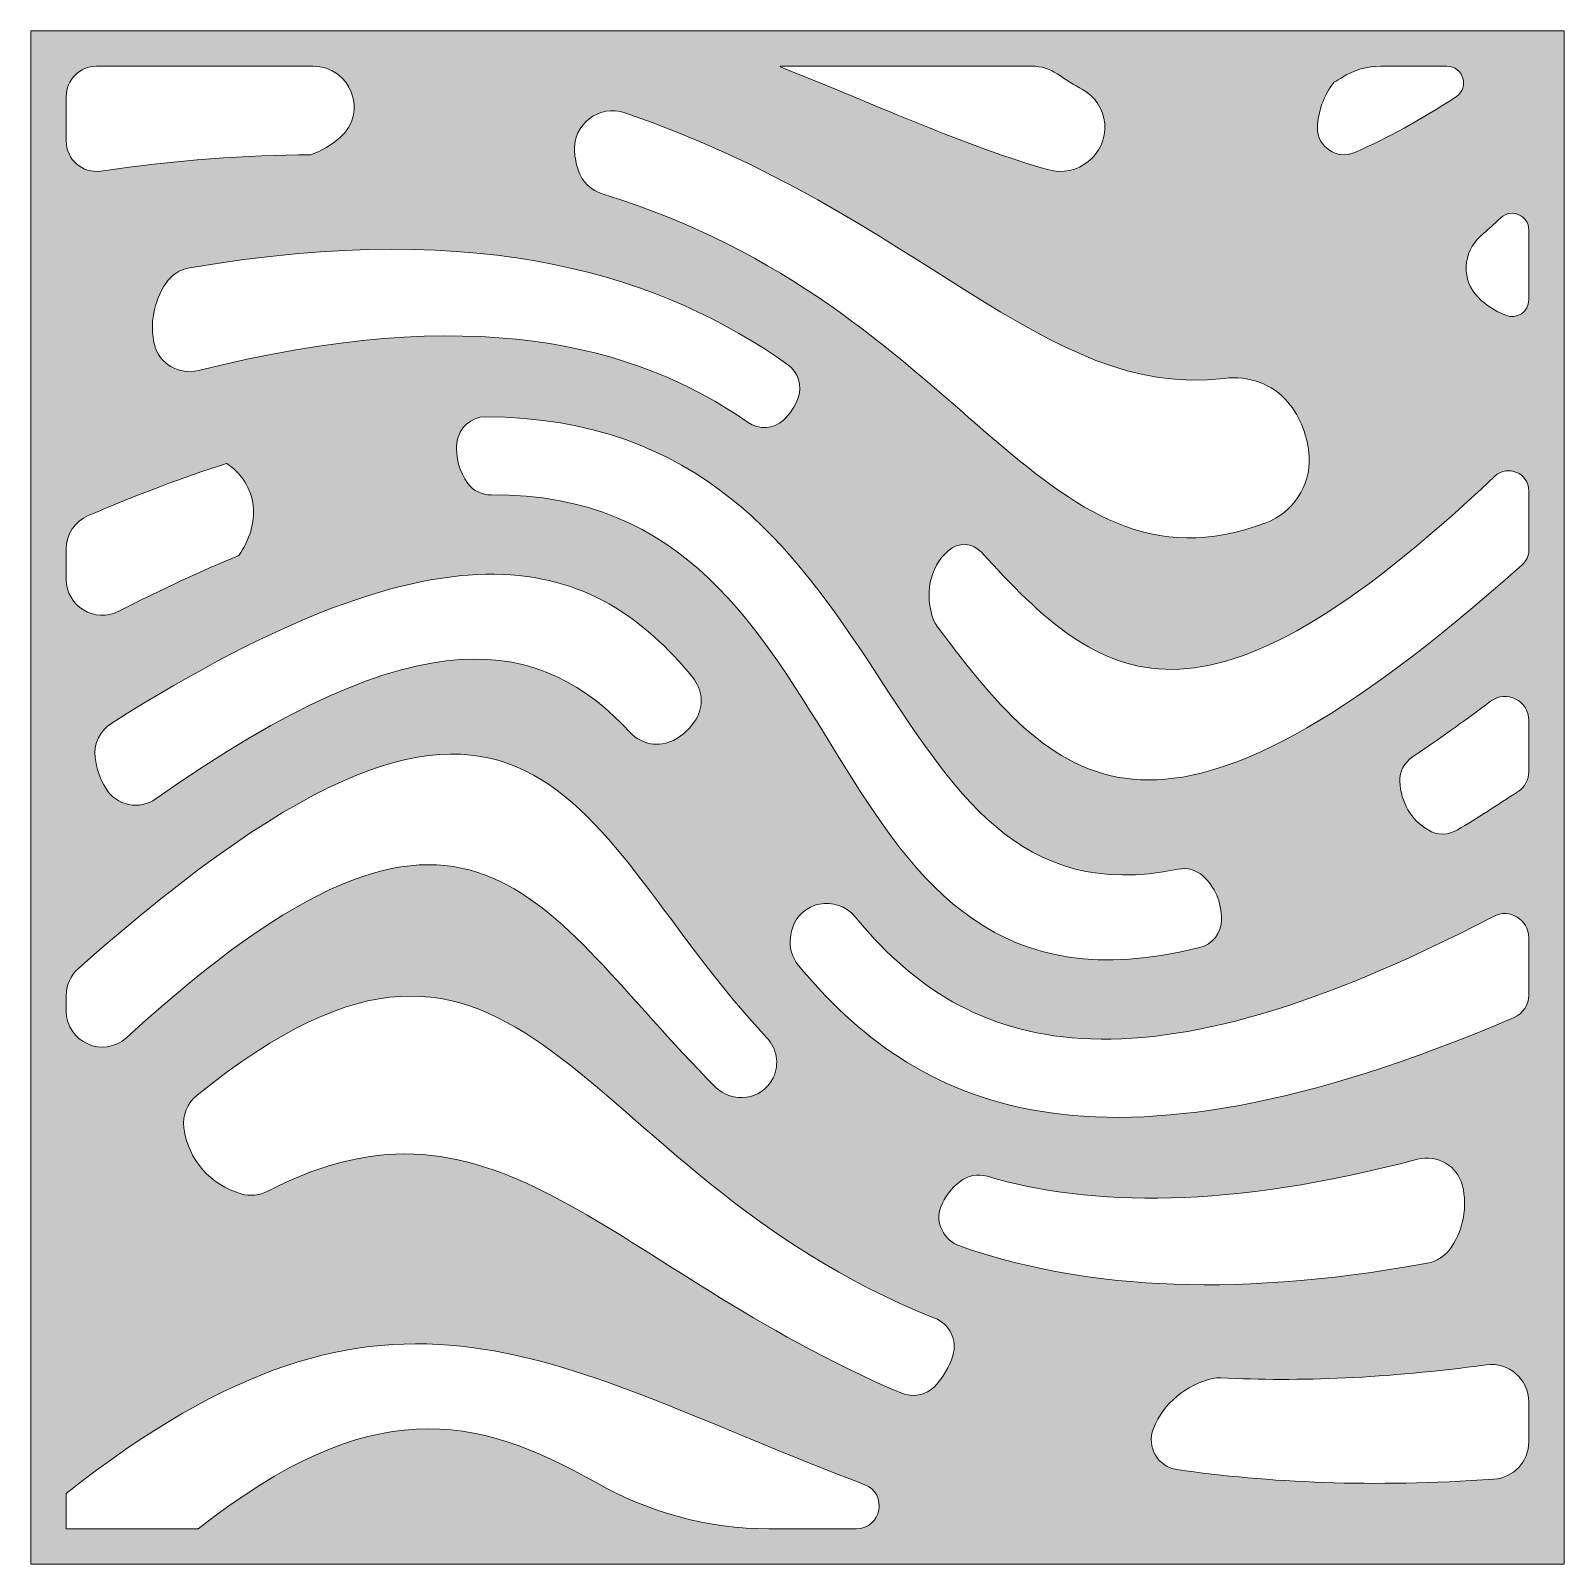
# Model space of a CAD drawing. Header units: inches. Extents: x 0 to 6, y -6 to 0.
import ezdxf

# ---------------------------------------------------------------- set-up
doc = ezdxf.new("R2010")
doc.units = ezdxf.units.IN
doc.header["$MEASUREMENT"] = 0
doc.layers.add('6-2- Coasters Laser Cut', color=7, linetype='Continuous', lineweight=0)

msp = doc.modelspace()

# ---------------------------------------------------------------- hatches: boundary and pattern name
at = {"layer": '6-2- Coasters Laser Cut', "true_color": 0x1d1d1b, "transparency": 33554687}
h = msp.add_hatch(color=250, dxfattribs=at)
h.dxf.hatch_style = 2
edge = h.paths.add_edge_path()
edge.add_spline(control_points=[(5.8611, -1.0532), (5.8611, -1.0999), (5.8135, -1.1312), (5.7703, -1.1134), (5.7293, -1.0966), (5.6933, -1.0735), (5.6637, -1.0444), (5.596, -0.9778), (5.6018, -0.8662), (5.6729, -0.8031), (5.6987, -0.7802), (5.7249, -0.7565), (5.7514, -0.732), (5.7933, -0.6934), (5.8611, -0.723), (5.8611, -0.78), (5.8611, -0.78), (5.8611, -1.0532), (5.8611, -1.0532)], knot_values=[0, 0, 0, 0, 1, 1, 1, 2, 2, 2, 3, 3, 3, 4, 4, 4, 5, 5, 5, 6, 6, 6, 6], degree=3, periodic=0)
edge = h.paths.add_edge_path()
edge.add_spline(control_points=[(5.8611, -2.0313), (5.8611, -2.0537), (5.8515, -2.0751), (5.8347, -2.09), (4.4145, -3.3532), (4.0374, -2.9894), (3.5449, -2.3279), (3.5396, -2.3208), (3.5351, -2.313), (3.5321, -2.3047), (3.4965, -2.2066), (3.5149, -2.1021), (3.5891, -2.0348), (3.6283, -1.9991), (3.6862, -2.0037), (3.7196, -2.0404), (4.1942, -2.5625), (4.5688, -2.8395), (5.728, -1.7433), (5.7783, -1.6957), (5.8611, -1.7311), (5.8611, -1.8004), (5.8611, -1.8869), (5.8611, -1.9815), (5.8611, -2.0313)], knot_values=[0, 0, 0, 0, 1, 1, 1, 2, 2, 2, 3, 3, 3, 4, 4, 4, 5, 5, 5, 6, 6, 6, 7, 7, 7, 8, 8, 8, 8], degree=3, periodic=0)
edge = h.paths.add_edge_path()
edge.add_spline(control_points=[(5.8611, -2.8989), (5.8611, -2.9303), (5.8454, -2.9596), (5.8192, -2.9768), (5.7376, -3.0304), (5.6588, -3.0802), (5.5827, -3.1264), (5.5471, -3.148), (5.5022, -3.1488), (5.4667, -3.1271), (5.401, -3.087), (5.3602, -3.0193), (5.3565, -2.9368), (5.3548, -2.8987), (5.3743, -2.8626), (5.406, -2.8414), (5.5025, -2.7766), (5.6042, -2.7043), (5.7116, -2.6237), (5.7732, -2.5774), (5.8611, -2.6211), (5.8611, -2.6982), (5.8611, -2.7716), (5.8611, -2.8497), (5.8611, -2.8989)], knot_values=[0, 0, 0, 0, 1, 1, 1, 2, 2, 2, 3, 3, 3, 4, 4, 4, 5, 5, 5, 6, 6, 6, 7, 7, 7, 8, 8, 8, 8], degree=3, periodic=0)
edge = h.paths.add_edge_path()
edge.add_spline(control_points=[(5.8611, -3.7733), (5.8611, -3.8113), (5.8383, -3.8455), (5.8034, -3.8605), (4.1448, -4.571), (3.4521, -4.1968), (3.0042, -3.657), (2.9788, -3.6264), (2.9666, -3.5866), (2.9723, -3.5472), (2.9739, -3.5365), (2.9761, -3.526), (2.9789, -3.5157), (3.0093, -3.4059), (3.1528, -3.3789), (3.2253, -3.4668), (3.6333, -3.9615), (4.2505, -4.235), (5.7223, -3.465), (5.7854, -3.432), (5.8611, -3.4776), (5.8611, -3.5488), (5.8611, -3.5488), (5.8611, -3.7733), (5.8611, -3.7733)], knot_values=[0, 0, 0, 0, 1, 1, 1, 2, 2, 2, 3, 3, 3, 4, 4, 4, 5, 5, 5, 6, 6, 6, 7, 7, 7, 8, 8, 8, 8], degree=3, periodic=0)
edge = h.paths.add_edge_path()
edge.add_spline(control_points=[(5.8611, -5.5208), (5.8611, -5.5981), (5.8011, -5.6619), (5.724, -5.6672), (5.2508, -5.6994), (4.842, -5.6811), (4.4842, -5.6291), (4.4113, -5.6185), (4.3636, -5.5426), (4.3925, -5.4686), (4.4316, -5.3692), (4.5204, -5.298), (4.6237, -5.2727), (4.6341, -5.2702), (4.6449, -5.2695), (4.6556, -5.2701), (4.9611, -5.2862), (5.3047, -5.2726), (5.6942, -5.2194), (5.7824, -5.2074), (5.8611, -5.2756), (5.8611, -5.3646), (5.8611, -5.3646), (5.8611, -5.5208), (5.8611, -5.5208)], knot_values=[0, 0, 0, 0, 1, 1, 1, 2, 2, 2, 3, 3, 3, 4, 4, 4, 5, 5, 5, 6, 6, 6, 7, 7, 7, 8, 8, 8, 8], degree=3, periodic=0)
edge = h.paths.add_edge_path()
edge.add_spline(control_points=[(3.5608, -4.6014), (3.5755, -4.5632), (3.6008, -4.5292), (3.6358, -4.5019), (3.6657, -4.4785), (3.7053, -4.4714), (3.7417, -4.482), (4.1516, -4.6018), (4.6894, -4.6096), (5.4258, -4.4153), (5.5034, -4.3948), (5.5825, -4.4415), (5.6016, -4.5195), (5.6219, -4.6024), (5.6045, -4.6867), (5.5601, -4.7566), (5.5382, -4.791), (5.503, -4.815), (5.4629, -4.8223), (4.6636, -4.9674), (4.0805, -4.9114), (3.6348, -4.7546), (3.5721, -4.7325), (3.5369, -4.6635), (3.5608, -4.6014)], knot_values=[0, 0, 0, 0, 1, 1, 1, 2, 2, 2, 3, 3, 3, 4, 4, 4, 5, 5, 5, 6, 6, 6, 7, 7, 7, 8, 8, 8, 8], degree=3, periodic=0)
edge = h.paths.add_edge_path()
edge.add_spline(control_points=[(3.6079, -5.1827), (3.5941, -5.2282), (3.5697, -5.2692), (3.537, -5.3037), (3.5032, -5.3394), (3.4499, -5.3487), (3.4046, -5.3294), (2.2581, -4.8414), (1.8295, -4.072), (0.9278, -4.54), (0.8956, -4.5567), (0.8581, -4.561), (0.8233, -4.5506), (0.7045, -4.5153), (0.6167, -4.42), (0.599, -4.2918), (0.5924, -4.2436), (0.6129, -4.1954), (0.6508, -4.1649), (1.9505, -3.1178), (2.0878, -4.46), (3.5366, -5.0367), (3.5945, -5.0598), (3.6261, -5.1231), (3.6079, -5.1827)], knot_values=[0, 0, 0, 0, 1, 1, 1, 2, 2, 2, 3, 3, 3, 4, 4, 4, 5, 5, 5, 6, 6, 6, 7, 7, 7, 8, 8, 8, 8], degree=3, periodic=0)
edge = h.paths.add_edge_path()
edge.add_spline(control_points=[(3.2297, -5.8611), (3.2297, -5.8611), (2.8879, -5.8611), (2.8879, -5.8611), (2.6508, -5.8611), (2.4186, -5.7976), (2.2125, -5.6805), (1.7392, -5.4115), (1.3296, -5.3308), (0.6559, -5.8608), (0.6556, -5.861), (0.6553, -5.8611), (0.6549, -5.8611), (0.6549, -5.8611), (0.1405, -5.8611), (0.1405, -5.8611), (0.1396, -5.8611), (0.1389, -5.8604), (0.1389, -5.8595), (0.1389, -5.8595), (0.1389, -5.7243), (0.1389, -5.7243), (0.1389, -5.7238), (0.1391, -5.7233), (0.1395, -5.7231), (1.4236, -4.7052), (2.0442, -5.229), (3.2614, -5.6877), (3.3546, -5.7228), (3.3294, -5.8611), (3.2297, -5.8611)], knot_values=[0, 0, 0, 0, 1, 1, 1, 2, 2, 2, 3, 3, 3, 4, 4, 4, 5, 5, 5, 6, 6, 6, 7, 7, 7, 8, 8, 8, 9, 9, 9, 10, 10, 10, 10], degree=3, periodic=0)
edge = h.paths.add_edge_path()
edge.add_spline(control_points=[(0.1389, -3.7754), (0.1389, -3.7349), (0.1563, -3.6963), (0.1866, -3.6694), (2.0131, -2.046), (2.1237, -3.1392), (2.8793, -3.9387), (2.9194, -3.981), (2.9306, -4.044), (2.905, -4.0965), (2.8616, -4.1856), (2.7448, -4.198), (2.6782, -4.1316), (1.9752, -3.431), (1.7428, -2.6848), (0.3761, -3.939), (0.2854, -4.0222), (0.1389, -3.9579), (0.1389, -3.8348), (0.1389, -3.8348), (0.1389, -3.7754), (0.1389, -3.7754)], knot_values=[0, 0, 0, 0, 1, 1, 1, 2, 2, 2, 3, 3, 3, 4, 4, 4, 5, 5, 5, 6, 6, 6, 7, 7, 7, 7], degree=3, periodic=0)
edge = h.paths.add_edge_path()
edge.add_spline(control_points=[(0.1389, -2.0273), (0.1389, -1.9707), (0.1728, -1.9193), (0.2249, -1.8971), (0.418, -1.8147), (0.5979, -1.7472), (0.7659, -1.6928), (0.7663, -1.6926), (0.7668, -1.6927), (0.7672, -1.693), (0.8253, -1.7325), (0.8632, -1.7912), (0.8706, -1.8593), (0.8777, -1.924), (0.8565, -1.9924), (0.8146, -2.053), (0.8145, -2.0532), (0.8142, -2.0534), (0.8139, -2.0536), (0.6682, -2.1134), (0.5123, -2.1855), (0.3452, -2.2714), (0.251, -2.3198), (0.1389, -2.2515), (0.1389, -2.1456), (0.1389, -2.1456), (0.1389, -2.0273), (0.1389, -2.0273)], knot_values=[0, 0, 0, 0, 1, 1, 1, 2, 2, 2, 3, 3, 3, 4, 4, 4, 5, 5, 5, 6, 6, 6, 7, 7, 7, 8, 8, 8, 9, 9, 9, 9], degree=3, periodic=0)
edge = h.paths.add_edge_path()
edge.add_spline(control_points=[(0.1389, -0.2574), (0.1389, -0.192), (0.192, -0.1389), (0.2574, -0.1389), (0.2574, -0.1389), (1.105, -0.1389), (1.105, -0.1389), (1.2522, -0.1389), (1.3221, -0.3224), (1.2105, -0.4185), (1.1775, -0.447), (1.1384, -0.4697), (1.0956, -0.4851), (1.0954, -0.4852), (1.0952, -0.4852), (1.095, -0.4852), (0.8458, -0.4864), (0.5734, -0.5063), (0.2742, -0.5493), (0.2028, -0.5596), (0.1389, -0.5042), (0.1389, -0.4321), (0.1389, -0.4321), (0.1389, -0.2574), (0.1389, -0.2574)], knot_values=[0, 0, 0, 0, 1, 1, 1, 2, 2, 2, 3, 3, 3, 4, 4, 4, 5, 5, 5, 6, 6, 6, 7, 7, 7, 8, 8, 8, 8], degree=3, periodic=0)
edge = h.paths.add_edge_path()
edge.add_spline(control_points=[(2.6031, -2.6939), (2.5821, -2.7286), (2.5521, -2.7569), (2.5144, -2.7764), (2.4583, -2.8053), (2.3896, -2.7929), (2.3466, -2.7467), (2.0013, -2.376), (1.5348, -2.2679), (0.4907, -3.0045), (0.4246, -3.0511), (0.3357, -3.0327), (0.2935, -2.9638), (0.2713, -2.9273), (0.2575, -2.8863), (0.2519, -2.8434), (0.2451, -2.7902), (0.2718, -2.738), (0.3171, -2.7092), (1.6596, -1.8591), (2.2086, -2.0654), (2.59, -2.5303), (2.6282, -2.5768), (2.6342, -2.6424), (2.6031, -2.6939)], knot_values=[0, 0, 0, 0, 1, 1, 1, 2, 2, 2, 3, 3, 3, 4, 4, 4, 5, 5, 5, 6, 6, 6, 7, 7, 7, 8, 8, 8, 8], degree=3, periodic=0)
edge = h.paths.add_edge_path()
edge.add_spline(control_points=[(1.802, -1.8163), (1.7662, -1.8166), (1.732, -1.8002), (1.7107, -1.7714), (1.6769, -1.7257), (1.6614, -1.6697), (1.6678, -1.6097), (1.6736, -1.5553), (1.7245, -1.5102), (1.7793, -1.5105), (3.4582, -1.5205), (3.2421, -3.5374), (4.4884, -3.2806), (4.5236, -3.2734), (4.5606, -3.2829), (4.587, -3.3074), (4.6324, -3.3496), (4.6588, -3.4086), (4.6589, -3.4782), (4.6589, -3.53), (4.623, -3.5748), (4.5727, -3.5874), (2.9921, -3.9828), (3.317, -1.8007), (1.802, -1.8163)], knot_values=[0, 0, 0, 0, 1, 1, 1, 2, 2, 2, 3, 3, 3, 4, 4, 4, 5, 5, 5, 6, 6, 6, 7, 7, 7, 8, 8, 8, 8], degree=3, periodic=0)
edge = h.paths.add_edge_path()
edge.add_spline(control_points=[(2.9622, -1.307), (3.0033, -1.3361), (3.0198, -1.3894), (3.0026, -1.4368), (2.99, -1.4714), (2.97, -1.5006), (2.9448, -1.5238), (2.9067, -1.559), (2.8491, -1.5622), (2.8066, -1.5325), (2.3653, -1.2248), (1.7242, -1.061), (0.6567, -1.3299), (0.5812, -1.3489), (0.5024, -1.3037), (0.4842, -1.228), (0.4649, -1.1476), (0.481, -1.062), (0.5285, -0.9887), (0.5495, -0.9561), (0.5839, -0.9343), (0.6221, -0.9278), (1.7834, -0.73), (2.479, -0.9641), (2.9622, -1.307)], knot_values=[0, 0, 0, 0, 1, 1, 1, 2, 2, 2, 3, 3, 3, 4, 4, 4, 5, 5, 5, 6, 6, 6, 7, 7, 7, 8, 8, 8, 8], degree=3, periodic=0)
edge = h.paths.add_edge_path()
edge.add_spline(control_points=[(2.1276, -0.4737), (2.1193, -0.3671), (2.2234, -0.2867), (2.3246, -0.3213), (3.4815, -0.7164), (3.9624, -1.4462), (4.6699, -1.3603), (4.7633, -1.349), (4.858, -1.3812), (4.9187, -1.4531), (4.969, -1.5127), (4.9968, -1.5881), (5.0013, -1.6677), (5.0078, -1.7817), (4.9385, -1.8855), (4.8316, -1.9256), (3.9398, -2.2604), (3.6689, -1.0756), (2.2394, -0.6398), (2.1934, -0.6258), (2.1567, -0.5902), (2.1417, -0.5444), (2.1342, -0.5213), (2.1294, -0.4976), (2.1276, -0.4737)], knot_values=[0, 0, 0, 0, 1, 1, 1, 2, 2, 2, 3, 3, 3, 4, 4, 4, 5, 5, 5, 6, 6, 6, 7, 7, 7, 8, 8, 8, 8], degree=3, periodic=0)
edge = h.paths.add_edge_path()
edge.add_spline(control_points=[(2.9334, -0.1389), (2.9334, -0.1389), (3.9182, -0.1389), (3.9182, -0.1389), (3.9529, -0.1389), (3.9868, -0.1494), (4.0157, -0.1688), (4.0496, -0.1915), (4.0827, -0.212), (4.1152, -0.2305), (4.1637, -0.2582), (4.1975, -0.3073), (4.2019, -0.363), (4.2118, -0.4881), (4.0936, -0.5759), (3.9797, -0.5437), (3.6595, -0.4532), (3.327, -0.2984), (2.9329, -0.1419), (2.9313, -0.1413), (2.9317, -0.1389), (2.9334, -0.1389)], knot_values=[0, 0, 0, 0, 1, 1, 1, 2, 2, 2, 3, 3, 3, 4, 4, 4, 5, 5, 5, 6, 6, 6, 7, 7, 7, 7], degree=3, periodic=0)
edge = h.paths.add_edge_path()
edge.add_spline(control_points=[(5.0978, -0.2024), (5.0979, -0.2022), (5.0981, -0.2021), (5.0983, -0.202), (5.1097, -0.1953), (5.1211, -0.1884), (5.1325, -0.1814), (5.1776, -0.154), (5.2291, -0.1389), (5.2818, -0.1389), (5.2818, -0.1389), (5.5405, -0.1389), (5.5405, -0.1389), (5.6052, -0.1389), (5.6305, -0.2231), (5.5764, -0.2586), (5.4373, -0.3497), (5.306, -0.4214), (5.1804, -0.4763), (5.111, -0.5066), (5.0325, -0.4554), (5.0344, -0.3797), (5.036, -0.3174), (5.0577, -0.256), (5.0978, -0.2024)], knot_values=[0, 0, 0, 0, 1, 1, 1, 2, 2, 2, 3, 3, 3, 4, 4, 4, 5, 5, 5, 6, 6, 6, 7, 7, 7, 8, 8, 8, 8], degree=3, periodic=0)
edge = h.paths.add_edge_path()
edge.add_spline(control_points=[(5.9984, 0), (5.9984, 0), (0.0016, 0), (0.0016, 0), (0.0007, 0), (0, -0.0007), (0, -0.0016), (0, -0.0016), (0, -5.9984), (0, -5.9984), (0, -5.9993), (0.0007, -6), (0.0016, -6), (0.0016, -6), (5.9984, -6), (5.9984, -6), (5.9993, -6), (6, -5.9993), (6, -5.9984), (6, -5.9984), (6, -0.0016), (6, -0.0016), (6, -0.0007), (5.9993, 0), (5.9984, 0)], knot_values=[0, 0, 0, 0, 1, 1, 1, 2, 2, 2, 3, 3, 3, 4, 4, 4, 5, 5, 5, 6, 6, 6, 7, 7, 7, 8, 8, 8, 8], degree=3, periodic=0)

# ---------------------------------------------------------------- linework, layer by layer
at = {"layer": '6-2- Coasters Laser Cut'}
for points, knots in [([(5.9984, 0), (5.9984, 0), (0.0016, 0), (0.0016, 0), (0.0007, 0), (0, -0.0007), (0, -0.0016), (0, -0.0016), (0, -5.9984), (0, -5.9984), (0, -5.9993), (0.0007, -6), (0.0016, -6), (0.0016, -6), (5.9984, -6), (5.9984, -6), (5.9993, -6), (6, -5.9993), (6, -5.9984), (6, -5.9984), (6, -0.0016), (6, -0.0016), (6, -0.0007), (5.9993, 0), (5.9984, 0)], [0, 0, 0, 0, 1, 1, 1, 2, 2, 2, 3, 3, 3, 4, 4, 4, 5, 5, 5, 6, 6, 6, 7, 7, 7, 8, 8, 8, 8]), ([(0.1389, -0.2574), (0.1389, -0.192), (0.192, -0.1389), (0.2574, -0.1389), (0.2574, -0.1389), (1.105, -0.1389), (1.105, -0.1389), (1.2522, -0.1389), (1.3221, -0.3224), (1.2105, -0.4185), (1.1775, -0.447), (1.1384, -0.4697), (1.0956, -0.4851), (1.0954, -0.4852), (1.0952, -0.4852), (1.095, -0.4852), (0.8458, -0.4864), (0.5734, -0.5063), (0.2742, -0.5493), (0.2028, -0.5596), (0.1389, -0.5042), (0.1389, -0.4321), (0.1389, -0.4321), (0.1389, -0.2574), (0.1389, -0.2574)], [0, 0, 0, 0, 1, 1, 1, 2, 2, 2, 3, 3, 3, 4, 4, 4, 5, 5, 5, 6, 6, 6, 7, 7, 7, 8, 8, 8, 8]), ([(2.9334, -0.1389), (2.9334, -0.1389), (3.9182, -0.1389), (3.9182, -0.1389), (3.9529, -0.1389), (3.9868, -0.1494), (4.0157, -0.1688), (4.0496, -0.1915), (4.0827, -0.212), (4.1152, -0.2305), (4.1637, -0.2582), (4.1975, -0.3073), (4.2019, -0.363), (4.2118, -0.4881), (4.0936, -0.5759), (3.9797, -0.5437), (3.6595, -0.4532), (3.327, -0.2984), (2.9329, -0.1419), (2.9313, -0.1413), (2.9317, -0.1389), (2.9334, -0.1389)], [0, 0, 0, 0, 1, 1, 1, 2, 2, 2, 3, 3, 3, 4, 4, 4, 5, 5, 5, 6, 6, 6, 7, 7, 7, 7]), ([(5.0978, -0.2024), (5.0979, -0.2022), (5.0981, -0.2021), (5.0983, -0.202), (5.1097, -0.1953), (5.1211, -0.1884), (5.1325, -0.1814), (5.1776, -0.154), (5.2291, -0.1389), (5.2818, -0.1389), (5.2818, -0.1389), (5.5405, -0.1389), (5.5405, -0.1389), (5.6052, -0.1389), (5.6305, -0.2231), (5.5764, -0.2586), (5.4373, -0.3497), (5.306, -0.4214), (5.1804, -0.4763), (5.111, -0.5066), (5.0325, -0.4554), (5.0344, -0.3797), (5.036, -0.3174), (5.0577, -0.256), (5.0978, -0.2024)], [0, 0, 0, 0, 1, 1, 1, 2, 2, 2, 3, 3, 3, 4, 4, 4, 5, 5, 5, 6, 6, 6, 7, 7, 7, 8, 8, 8, 8]), ([(2.1276, -0.4737), (2.1193, -0.3671), (2.2234, -0.2867), (2.3246, -0.3213), (3.4815, -0.7164), (3.9624, -1.4462), (4.6699, -1.3603), (4.7633, -1.349), (4.858, -1.3812), (4.9187, -1.4531), (4.969, -1.5127), (4.9968, -1.5881), (5.0013, -1.6677), (5.0078, -1.7817), (4.9385, -1.8855), (4.8316, -1.9256), (3.9398, -2.2604), (3.6689, -1.0756), (2.2394, -0.6398), (2.1934, -0.6258), (2.1567, -0.5902), (2.1417, -0.5444), (2.1342, -0.5213), (2.1294, -0.4976), (2.1276, -0.4737)], [0, 0, 0, 0, 1, 1, 1, 2, 2, 2, 3, 3, 3, 4, 4, 4, 5, 5, 5, 6, 6, 6, 7, 7, 7, 8, 8, 8, 8]), ([(5.8611, -1.0532), (5.8611, -1.0999), (5.8135, -1.1312), (5.7703, -1.1134), (5.7293, -1.0966), (5.6933, -1.0735), (5.6637, -1.0444), (5.596, -0.9778), (5.6018, -0.8662), (5.6729, -0.8031), (5.6987, -0.7802), (5.7249, -0.7565), (5.7514, -0.732), (5.7933, -0.6934), (5.8611, -0.723), (5.8611, -0.78), (5.8611, -0.78), (5.8611, -1.0532), (5.8611, -1.0532)], [0, 0, 0, 0, 1, 1, 1, 2, 2, 2, 3, 3, 3, 4, 4, 4, 5, 5, 5, 6, 6, 6, 6]), ([(2.9622, -1.307), (3.0033, -1.3361), (3.0198, -1.3894), (3.0026, -1.4368), (2.99, -1.4714), (2.97, -1.5006), (2.9448, -1.5238), (2.9067, -1.559), (2.8491, -1.5622), (2.8066, -1.5325), (2.3653, -1.2248), (1.7242, -1.061), (0.6567, -1.3299), (0.5812, -1.3489), (0.5024, -1.3037), (0.4842, -1.228), (0.4649, -1.1476), (0.481, -1.062), (0.5285, -0.9887), (0.5495, -0.9561), (0.5839, -0.9343), (0.6221, -0.9278), (1.7834, -0.73), (2.479, -0.9641), (2.9622, -1.307)], [0, 0, 0, 0, 1, 1, 1, 2, 2, 2, 3, 3, 3, 4, 4, 4, 5, 5, 5, 6, 6, 6, 7, 7, 7, 8, 8, 8, 8]), ([(1.802, -1.8163), (1.7662, -1.8166), (1.732, -1.8002), (1.7107, -1.7714), (1.6769, -1.7257), (1.6614, -1.6697), (1.6678, -1.6097), (1.6736, -1.5553), (1.7245, -1.5102), (1.7793, -1.5105), (3.4582, -1.5205), (3.2421, -3.5374), (4.4884, -3.2806), (4.5236, -3.2734), (4.5606, -3.2829), (4.587, -3.3074), (4.6324, -3.3496), (4.6588, -3.4086), (4.6589, -3.4782), (4.6589, -3.53), (4.623, -3.5748), (4.5727, -3.5874), (2.9921, -3.9828), (3.317, -1.8007), (1.802, -1.8163)], [0, 0, 0, 0, 1, 1, 1, 2, 2, 2, 3, 3, 3, 4, 4, 4, 5, 5, 5, 6, 6, 6, 7, 7, 7, 8, 8, 8, 8]), ([(0.1389, -2.0273), (0.1389, -1.9707), (0.1728, -1.9193), (0.2249, -1.8971), (0.418, -1.8147), (0.5979, -1.7472), (0.7659, -1.6928), (0.7663, -1.6926), (0.7668, -1.6927), (0.7672, -1.693), (0.8253, -1.7325), (0.8632, -1.7912), (0.8706, -1.8593), (0.8777, -1.924), (0.8565, -1.9924), (0.8146, -2.053), (0.8145, -2.0532), (0.8142, -2.0534), (0.8139, -2.0536), (0.6682, -2.1134), (0.5123, -2.1855), (0.3452, -2.2714), (0.251, -2.3198), (0.1389, -2.2515), (0.1389, -2.1456), (0.1389, -2.1456), (0.1389, -2.0273), (0.1389, -2.0273)], [0, 0, 0, 0, 1, 1, 1, 2, 2, 2, 3, 3, 3, 4, 4, 4, 5, 5, 5, 6, 6, 6, 7, 7, 7, 8, 8, 8, 9, 9, 9, 9]), ([(5.8611, -2.0313), (5.8611, -2.0537), (5.8515, -2.0751), (5.8347, -2.09), (4.4145, -3.3532), (4.0374, -2.9894), (3.5449, -2.3279), (3.5396, -2.3208), (3.5351, -2.313), (3.5321, -2.3047), (3.4965, -2.2066), (3.5149, -2.1021), (3.5891, -2.0348), (3.6283, -1.9991), (3.6862, -2.0037), (3.7196, -2.0404), (4.1942, -2.5625), (4.5688, -2.8395), (5.728, -1.7433), (5.7783, -1.6957), (5.8611, -1.7311), (5.8611, -1.8004), (5.8611, -1.8869), (5.8611, -1.9815), (5.8611, -2.0313)], [0, 0, 0, 0, 1, 1, 1, 2, 2, 2, 3, 3, 3, 4, 4, 4, 5, 5, 5, 6, 6, 6, 7, 7, 7, 8, 8, 8, 8]), ([(2.6031, -2.6939), (2.5821, -2.7286), (2.5521, -2.7569), (2.5144, -2.7764), (2.4583, -2.8053), (2.3896, -2.7929), (2.3466, -2.7467), (2.0013, -2.376), (1.5348, -2.2679), (0.4907, -3.0045), (0.4246, -3.0511), (0.3357, -3.0327), (0.2935, -2.9638), (0.2713, -2.9273), (0.2575, -2.8863), (0.2519, -2.8434), (0.2451, -2.7902), (0.2718, -2.738), (0.3171, -2.7092), (1.6596, -1.8591), (2.2086, -2.0654), (2.59, -2.5303), (2.6282, -2.5768), (2.6342, -2.6424), (2.6031, -2.6939)], [0, 0, 0, 0, 1, 1, 1, 2, 2, 2, 3, 3, 3, 4, 4, 4, 5, 5, 5, 6, 6, 6, 7, 7, 7, 8, 8, 8, 8]), ([(0.1389, -3.7754), (0.1389, -3.7349), (0.1563, -3.6963), (0.1866, -3.6694), (2.0131, -2.046), (2.1237, -3.1392), (2.8793, -3.9387), (2.9194, -3.981), (2.9306, -4.044), (2.905, -4.0965), (2.8616, -4.1856), (2.7448, -4.198), (2.6782, -4.1316), (1.9752, -3.431), (1.7428, -2.6848), (0.3761, -3.939), (0.2854, -4.0222), (0.1389, -3.9579), (0.1389, -3.8348), (0.1389, -3.8348), (0.1389, -3.7754), (0.1389, -3.7754)], [0, 0, 0, 0, 1, 1, 1, 2, 2, 2, 3, 3, 3, 4, 4, 4, 5, 5, 5, 6, 6, 6, 7, 7, 7, 7]), ([(5.8611, -2.8989), (5.8611, -2.9303), (5.8454, -2.9596), (5.8192, -2.9768), (5.7376, -3.0304), (5.6588, -3.0802), (5.5827, -3.1264), (5.5471, -3.148), (5.5022, -3.1488), (5.4667, -3.1271), (5.401, -3.087), (5.3602, -3.0193), (5.3565, -2.9368), (5.3548, -2.8987), (5.3743, -2.8626), (5.406, -2.8414), (5.5025, -2.7766), (5.6042, -2.7043), (5.7116, -2.6237), (5.7732, -2.5774), (5.8611, -2.6211), (5.8611, -2.6982), (5.8611, -2.7716), (5.8611, -2.8497), (5.8611, -2.8989)], [0, 0, 0, 0, 1, 1, 1, 2, 2, 2, 3, 3, 3, 4, 4, 4, 5, 5, 5, 6, 6, 6, 7, 7, 7, 8, 8, 8, 8]), ([(3.6079, -5.1827), (3.5941, -5.2282), (3.5697, -5.2692), (3.537, -5.3037), (3.5032, -5.3394), (3.4499, -5.3487), (3.4046, -5.3294), (2.2581, -4.8414), (1.8295, -4.072), (0.9278, -4.54), (0.8956, -4.5567), (0.8581, -4.561), (0.8233, -4.5506), (0.7045, -4.5153), (0.6167, -4.42), (0.599, -4.2918), (0.5924, -4.2436), (0.6129, -4.1954), (0.6508, -4.1649), (1.9505, -3.1178), (2.0878, -4.46), (3.5366, -5.0367), (3.5945, -5.0598), (3.6261, -5.1231), (3.6079, -5.1827)], [0, 0, 0, 0, 1, 1, 1, 2, 2, 2, 3, 3, 3, 4, 4, 4, 5, 5, 5, 6, 6, 6, 7, 7, 7, 8, 8, 8, 8]), ([(5.8611, -3.7733), (5.8611, -3.8113), (5.8383, -3.8455), (5.8034, -3.8605), (4.1448, -4.571), (3.4521, -4.1968), (3.0042, -3.657), (2.9788, -3.6264), (2.9666, -3.5866), (2.9723, -3.5472), (2.9739, -3.5365), (2.9761, -3.526), (2.9789, -3.5157), (3.0093, -3.4059), (3.1528, -3.3789), (3.2253, -3.4668), (3.6333, -3.9615), (4.2505, -4.235), (5.7223, -3.465), (5.7854, -3.432), (5.8611, -3.4776), (5.8611, -3.5488), (5.8611, -3.5488), (5.8611, -3.7733), (5.8611, -3.7733)], [0, 0, 0, 0, 1, 1, 1, 2, 2, 2, 3, 3, 3, 4, 4, 4, 5, 5, 5, 6, 6, 6, 7, 7, 7, 8, 8, 8, 8]), ([(3.5608, -4.6014), (3.5755, -4.5632), (3.6008, -4.5292), (3.6358, -4.5019), (3.6657, -4.4785), (3.7053, -4.4714), (3.7417, -4.482), (4.1516, -4.6018), (4.6894, -4.6096), (5.4258, -4.4153), (5.5034, -4.3948), (5.5825, -4.4415), (5.6016, -4.5195), (5.6219, -4.6024), (5.6045, -4.6867), (5.5601, -4.7566), (5.5382, -4.791), (5.503, -4.815), (5.4629, -4.8223), (4.6636, -4.9674), (4.0805, -4.9114), (3.6348, -4.7546), (3.5721, -4.7325), (3.5369, -4.6635), (3.5608, -4.6014)], [0, 0, 0, 0, 1, 1, 1, 2, 2, 2, 3, 3, 3, 4, 4, 4, 5, 5, 5, 6, 6, 6, 7, 7, 7, 8, 8, 8, 8]), ([(3.2297, -5.8611), (3.2297, -5.8611), (2.8879, -5.8611), (2.8879, -5.8611), (2.6508, -5.8611), (2.4186, -5.7976), (2.2125, -5.6805), (1.7392, -5.4115), (1.3296, -5.3308), (0.6559, -5.8608), (0.6556, -5.861), (0.6553, -5.8611), (0.6549, -5.8611), (0.6549, -5.8611), (0.1405, -5.8611), (0.1405, -5.8611), (0.1396, -5.8611), (0.1389, -5.8604), (0.1389, -5.8595), (0.1389, -5.8595), (0.1389, -5.7243), (0.1389, -5.7243), (0.1389, -5.7238), (0.1391, -5.7233), (0.1395, -5.7231), (1.4236, -4.7052), (2.0442, -5.229), (3.2614, -5.6877), (3.3546, -5.7228), (3.3294, -5.8611), (3.2297, -5.8611)], [0, 0, 0, 0, 1, 1, 1, 2, 2, 2, 3, 3, 3, 4, 4, 4, 5, 5, 5, 6, 6, 6, 7, 7, 7, 8, 8, 8, 9, 9, 9, 10, 10, 10, 10]), ([(5.8611, -5.5208), (5.8611, -5.5981), (5.8011, -5.6619), (5.724, -5.6672), (5.2508, -5.6994), (4.842, -5.6811), (4.4842, -5.6291), (4.4113, -5.6185), (4.3636, -5.5426), (4.3925, -5.4686), (4.4316, -5.3692), (4.5204, -5.298), (4.6237, -5.2727), (4.6341, -5.2702), (4.6449, -5.2695), (4.6556, -5.2701), (4.9611, -5.2862), (5.3047, -5.2726), (5.6942, -5.2194), (5.7824, -5.2074), (5.8611, -5.2756), (5.8611, -5.3646), (5.8611, -5.3646), (5.8611, -5.5208), (5.8611, -5.5208)], [0, 0, 0, 0, 1, 1, 1, 2, 2, 2, 3, 3, 3, 4, 4, 4, 5, 5, 5, 6, 6, 6, 7, 7, 7, 8, 8, 8, 8])]:
    msp.add_open_spline(points, degree=3, knots=knots, dxfattribs=at)

doc.saveas('drawing.dxf')
